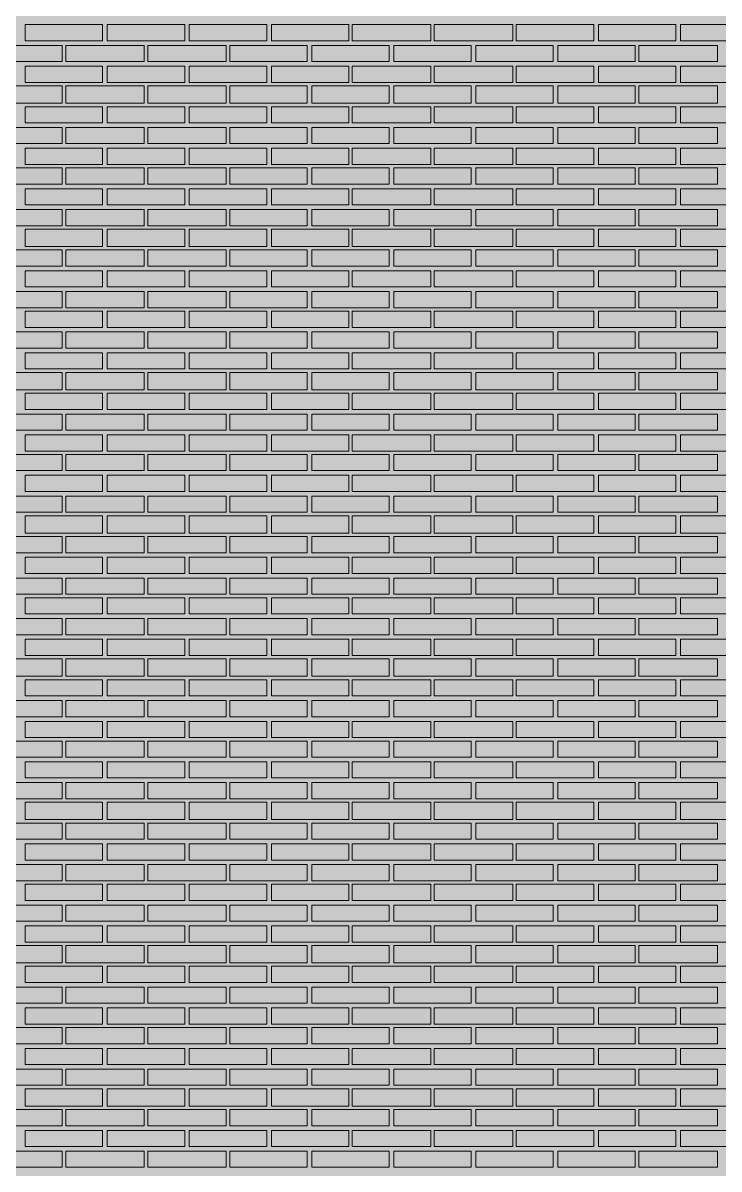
# Model space of a CAD drawing. Header units: millimetres. Extents: x -28928 to 100580, y -22867 to 36490.
# Drawn here: x 74548 to 77097, y 20792 to 24989 of the extents above; entities that cross this region are included whole.
import ezdxf

# ---------------------------------------------------------------- set-up
doc = ezdxf.new("R2010")
doc.units = ezdxf.units.MM
doc.layers.add('PDF _Геометрия', color=7, linetype='Continuous', true_color=0x8f8e8d)
doc.layers.add('PDF _Сплошная заливка', color=7, linetype='Continuous', true_color=0xffffff)

msp = doc.modelspace()

# ---------------------------------------------------------------- hatches: boundary and pattern name
at = {"layer": 'PDF _Сплошная заливка', "true_color": 0xdcd6cf, "transparency": 33554559}
msp.add_hatch(color=254, dxfattribs=at).paths.add_polyline_path([(64868.4, 16343.4), (64868.4, 19592.6), (66268.7, 19592.6), (66268.7, 16343.4), (82239.9, 16343.4), (82239.9, 30089.1), (52662.6, 30089.1), (52662.6, 16343.4), (62173.4, 16343.4), (62173.4, 19592.6), (64271.8, 19592.6), (64271.8, 16343.4)])

# ---------------------------------------------------------------- linework, layer by layer
at = {"layer": 'PDF _Геометрия', "lineweight": 9}
for points in [[(74840.3, 24982.6), (74840.3, 24923.4), (74556.8, 24923.4), (74556.8, 24982.6)], [(75140.7, 24982.6), (75140.7, 24923.4), (74857.2, 24923.4), (74857.2, 24982.6)], [(75441.1, 24982.6), (75441.1, 24923.4), (75157.6, 24923.4), (75157.6, 24982.6)], [(75741.4, 24982.6), (75741.4, 24923.4), (75458, 24923.4), (75458, 24982.6)], [(76041.8, 24982.6), (76041.8, 24923.4), (75754.1, 24923.4), (75754.1, 24982.6)], [(76342.2, 24982.6), (76342.2, 24923.4), (76054.5, 24923.4), (76054.5, 24982.6)], [(76638.4, 24982.6), (76638.4, 24923.4), (76354.9, 24923.4), (76354.9, 24982.6)], [(76938.7, 24982.6), (76938.7, 24923.4), (76655.3, 24923.4), (76655.3, 24982.6)], [(77239.1, 24982.6), (77239.1, 24923.4), (76955.7, 24923.4), (76955.7, 24982.6)], [(74692.2, 24847.2), (74548.4, 24847.2), (74408.7, 24847.2), (74408.7, 24906.4), (74548.4, 24906.4), (74692.2, 24906.4)], [(74992.6, 24847.2), (74848.7, 24847.2), (74704.9, 24847.2), (74704.9, 24906.4), (74848.7, 24906.4), (74992.6, 24906.4)], [(75293, 24847.2), (75149.1, 24847.2), (75005.3, 24847.2), (75005.3, 24906.4), (75149.1, 24906.4), (75293, 24906.4)], [(75589.1, 24847.2), (75449.5, 24847.2), (75305.7, 24847.2), (75305.7, 24906.4), (75449.5, 24906.4), (75589.1, 24906.4)], [(75889.5, 24847.2), (75749.9, 24847.2), (75606.1, 24847.2), (75606.1, 24906.4), (75749.9, 24906.4), (75889.5, 24906.4)], [(76189.9, 24847.2), (76046.1, 24847.2), (75906.4, 24847.2), (75906.4, 24906.4), (76046.1, 24906.4), (76189.9, 24906.4)], [(76490.3, 24847.2), (76346.4, 24847.2), (76206.8, 24847.2), (76206.8, 24906.4), (76346.4, 24906.4), (76490.3, 24906.4)], [(76790.7, 24847.2), (76646.8, 24847.2), (76507.2, 24847.2), (76507.2, 24906.4), (76646.8, 24906.4), (76790.7, 24906.4)], [(77091.1, 24847.2), (76947.2, 24847.2), (76803.4, 24847.2), (76803.4, 24906.4), (76947.2, 24906.4), (77091.1, 24906.4)], [(74840.3, 24830.3), (74840.3, 24771), (74556.8, 24771), (74556.8, 24830.3)], [(75140.7, 24830.3), (75140.7, 24771), (74857.2, 24771), (74857.2, 24830.3)], [(75441.1, 24830.3), (75441.1, 24771), (75157.6, 24771), (75157.6, 24830.3)], [(75741.4, 24830.3), (75741.4, 24771), (75458, 24771), (75458, 24830.3)], [(76041.8, 24830.3), (76041.8, 24771), (75754.1, 24771), (75754.1, 24830.3)], [(76342.2, 24830.3), (76342.2, 24771), (76054.5, 24771), (76054.5, 24830.3)], [(76638.4, 24830.3), (76638.4, 24771), (76354.9, 24771), (76354.9, 24830.3)], [(76938.7, 24830.3), (76938.7, 24771), (76655.3, 24771), (76655.3, 24830.3)], [(77239.1, 24830.3), (77239.1, 24771), (76955.7, 24771), (76955.7, 24830.3)], [(74692.2, 24694.9), (74548.4, 24694.9), (74408.7, 24694.9), (74408.7, 24758.4), (74548.4, 24758.4), (74692.2, 24758.4)], [(74992.6, 24694.9), (74848.7, 24694.9), (74704.9, 24694.9), (74704.9, 24758.4), (74848.7, 24758.4), (74992.6, 24758.4)], [(75293, 24694.9), (75149.1, 24694.9), (75005.3, 24694.9), (75005.3, 24758.4), (75149.1, 24758.4), (75293, 24758.4)], [(75589.1, 24694.9), (75449.5, 24694.9), (75305.7, 24694.9), (75305.7, 24758.4), (75449.5, 24758.4), (75589.1, 24758.4)], [(75889.5, 24694.9), (75749.9, 24694.9), (75606.1, 24694.9), (75606.1, 24758.4), (75749.9, 24758.4), (75889.5, 24758.4)], [(76189.9, 24694.9), (76046.1, 24694.9), (75906.4, 24694.9), (75906.4, 24758.4), (76046.1, 24758.4), (76189.9, 24758.4)], [(76490.3, 24694.9), (76346.4, 24694.9), (76206.8, 24694.9), (76206.8, 24758.4), (76346.4, 24758.4), (76490.3, 24758.4)], [(76790.7, 24694.9), (76646.8, 24694.9), (76507.2, 24694.9), (76507.2, 24758.4), (76646.8, 24758.4), (76790.7, 24758.4)], [(77091.1, 24694.9), (76947.2, 24694.9), (76803.4, 24694.9), (76803.4, 24758.4), (76947.2, 24758.4), (77091.1, 24758.4)], [(74840.3, 24682.2), (74840.3, 24623), (74556.8, 24623), (74556.8, 24682.2)], [(75140.7, 24682.2), (75140.7, 24623), (74857.2, 24623), (74857.2, 24682.2)], [(75441.1, 24682.2), (75441.1, 24623), (75157.6, 24623), (75157.6, 24682.2)], [(75741.4, 24682.2), (75741.4, 24623), (75458, 24623), (75458, 24682.2)], [(76041.8, 24682.2), (76041.8, 24623), (75754.1, 24623), (75754.1, 24682.2)], [(76342.2, 24682.2), (76342.2, 24623), (76054.5, 24623), (76054.5, 24682.2)], [(76638.4, 24682.2), (76638.4, 24623), (76354.9, 24623), (76354.9, 24682.2)], [(76938.7, 24682.2), (76938.7, 24623), (76655.3, 24623), (76655.3, 24682.2)], [(77239.1, 24682.2), (77239.1, 24623), (76955.7, 24623), (76955.7, 24682.2)], [(74692.2, 24546.8), (74548.4, 24546.8), (74408.7, 24546.8), (74408.7, 24606), (74548.4, 24606), (74692.2, 24606)], [(74992.6, 24546.8), (74848.7, 24546.8), (74704.9, 24546.8), (74704.9, 24606), (74848.7, 24606), (74992.6, 24606)], [(75293, 24546.8), (75149.1, 24546.8), (75005.3, 24546.8), (75005.3, 24606), (75149.1, 24606), (75293, 24606)], [(75589.1, 24546.8), (75449.5, 24546.8), (75305.7, 24546.8), (75305.7, 24606), (75449.5, 24606), (75589.1, 24606)], [(75889.5, 24546.8), (75749.9, 24546.8), (75606.1, 24546.8), (75606.1, 24606), (75749.9, 24606), (75889.5, 24606)], [(76189.9, 24546.8), (76046.1, 24546.8), (75906.4, 24546.8), (75906.4, 24606), (76046.1, 24606), (76189.9, 24606)], [(76490.3, 24546.8), (76346.4, 24546.8), (76206.8, 24546.8), (76206.8, 24606), (76346.4, 24606), (76490.3, 24606)], [(76790.7, 24546.8), (76646.8, 24546.8), (76507.2, 24546.8), (76507.2, 24606), (76646.8, 24606), (76790.7, 24606)], [(77091.1, 24546.8), (76947.2, 24546.8), (76803.4, 24546.8), (76803.4, 24606), (76947.2, 24606), (77091.1, 24606)], [(74840.3, 24529.9), (74840.3, 24470.7), (74556.8, 24470.7), (74556.8, 24529.9)], [(75140.7, 24529.9), (75140.7, 24470.7), (74857.2, 24470.7), (74857.2, 24529.9)], [(75441.1, 24529.9), (75441.1, 24470.7), (75157.6, 24470.7), (75157.6, 24529.9)], [(75741.4, 24529.9), (75741.4, 24470.7), (75458, 24470.7), (75458, 24529.9)], [(76041.8, 24529.9), (76041.8, 24470.7), (75754.1, 24470.7), (75754.1, 24529.9)], [(76342.2, 24529.9), (76342.2, 24470.7), (76054.5, 24470.7), (76054.5, 24529.9)], [(76638.4, 24529.9), (76638.4, 24470.7), (76354.9, 24470.7), (76354.9, 24529.9)], [(76938.7, 24529.9), (76938.7, 24470.7), (76655.3, 24470.7), (76655.3, 24529.9)], [(77239.1, 24529.9), (77239.1, 24470.7), (76955.7, 24470.7), (76955.7, 24529.9)], [(74692.2, 24398.7), (74548.4, 24398.7), (74408.7, 24398.7), (74408.7, 24458), (74548.4, 24458), (74692.2, 24458)], [(74992.6, 24398.7), (74848.7, 24398.7), (74704.9, 24398.7), (74704.9, 24458), (74848.7, 24458), (74992.6, 24458)], [(75293, 24398.7), (75149.1, 24398.7), (75005.3, 24398.7), (75005.3, 24458), (75149.1, 24458), (75293, 24458)], [(75589.1, 24398.7), (75449.5, 24398.7), (75305.7, 24398.7), (75305.7, 24458), (75449.5, 24458), (75589.1, 24458)], [(75889.5, 24398.7), (75749.9, 24398.7), (75606.1, 24398.7), (75606.1, 24458), (75749.9, 24458), (75889.5, 24458)], [(76189.9, 24398.7), (76046.1, 24398.7), (75906.4, 24398.7), (75906.4, 24458), (76046.1, 24458), (76189.9, 24458)], [(76490.3, 24398.7), (76346.4, 24398.7), (76206.8, 24398.7), (76206.8, 24458), (76346.4, 24458), (76490.3, 24458)], [(76790.7, 24398.7), (76646.8, 24398.7), (76507.2, 24398.7), (76507.2, 24458), (76646.8, 24458), (76790.7, 24458)], [(77091.1, 24398.7), (76947.2, 24398.7), (76803.4, 24398.7), (76803.4, 24458), (76947.2, 24458), (77091.1, 24458)], [(74840.3, 24381.8), (74840.3, 24322.6), (74556.8, 24322.6), (74556.8, 24381.8)], [(75140.7, 24381.8), (75140.7, 24322.6), (74857.2, 24322.6), (74857.2, 24381.8)], [(75441.1, 24381.8), (75441.1, 24322.6), (75157.6, 24322.6), (75157.6, 24381.8)], [(75741.4, 24381.8), (75741.4, 24322.6), (75458, 24322.6), (75458, 24381.8)], [(76041.8, 24381.8), (76041.8, 24322.6), (75754.1, 24322.6), (75754.1, 24381.8)], [(76342.2, 24381.8), (76342.2, 24322.6), (76054.5, 24322.6), (76054.5, 24381.8)], [(76638.4, 24381.8), (76638.4, 24322.6), (76354.9, 24322.6), (76354.9, 24381.8)], [(76938.7, 24381.8), (76938.7, 24322.6), (76655.3, 24322.6), (76655.3, 24381.8)], [(77239.1, 24381.8), (77239.1, 24322.6), (76955.7, 24322.6), (76955.7, 24381.8)], [(74692.2, 24246.4), (74548.4, 24246.4), (74408.7, 24246.4), (74408.7, 24305.7), (74548.4, 24305.7), (74692.2, 24305.7)], [(74992.6, 24246.4), (74848.7, 24246.4), (74704.9, 24246.4), (74704.9, 24305.7), (74848.7, 24305.7), (74992.6, 24305.7)], [(75293, 24246.4), (75149.1, 24246.4), (75005.3, 24246.4), (75005.3, 24305.7), (75149.1, 24305.7), (75293, 24305.7)], [(75589.1, 24246.4), (75449.5, 24246.4), (75305.7, 24246.4), (75305.7, 24305.7), (75449.5, 24305.7), (75589.1, 24305.7)], [(75889.5, 24246.4), (75749.9, 24246.4), (75606.1, 24246.4), (75606.1, 24305.7), (75749.9, 24305.7), (75889.5, 24305.7)], [(76189.9, 24246.4), (76046.1, 24246.4), (75906.4, 24246.4), (75906.4, 24305.7), (76046.1, 24305.7), (76189.9, 24305.7)], [(76490.3, 24246.4), (76346.4, 24246.4), (76206.8, 24246.4), (76206.8, 24305.7), (76346.4, 24305.7), (76490.3, 24305.7)], [(76790.7, 24246.4), (76646.8, 24246.4), (76507.2, 24246.4), (76507.2, 24305.7), (76646.8, 24305.7), (76790.7, 24305.7)], [(77091.1, 24246.4), (76947.2, 24246.4), (76803.4, 24246.4), (76803.4, 24305.7), (76947.2, 24305.7), (77091.1, 24305.7)], [(74840.3, 24233.7), (74840.3, 24170.3), (74556.8, 24170.3), (74556.8, 24233.7)], [(75140.7, 24233.7), (75140.7, 24170.3), (74857.2, 24170.3), (74857.2, 24233.7)], [(75441.1, 24233.7), (75441.1, 24170.3), (75157.6, 24170.3), (75157.6, 24233.7)], [(75741.4, 24233.7), (75741.4, 24170.3), (75458, 24170.3), (75458, 24233.7)], [(76041.8, 24233.7), (76041.8, 24170.3), (75754.1, 24170.3), (75754.1, 24233.7)], [(76342.2, 24233.7), (76342.2, 24170.3), (76054.5, 24170.3), (76054.5, 24233.7)], [(76638.4, 24233.7), (76638.4, 24170.3), (76354.9, 24170.3), (76354.9, 24233.7)], [(76938.7, 24233.7), (76938.7, 24170.3), (76655.3, 24170.3), (76655.3, 24233.7)], [(77239.1, 24233.7), (77239.1, 24170.3), (76955.7, 24170.3), (76955.7, 24233.7)], [(74692.2, 24098.4), (74548.4, 24098.4), (74408.7, 24098.4), (74408.7, 24157.6), (74548.4, 24157.6), (74692.2, 24157.6)], [(74992.6, 24098.4), (74848.7, 24098.4), (74704.9, 24098.4), (74704.9, 24157.6), (74848.7, 24157.6), (74992.6, 24157.6)], [(75293, 24098.4), (75149.1, 24098.4), (75005.3, 24098.4), (75005.3, 24157.6), (75149.1, 24157.6), (75293, 24157.6)], [(75589.1, 24098.4), (75449.5, 24098.4), (75305.7, 24098.4), (75305.7, 24157.6), (75449.5, 24157.6), (75589.1, 24157.6)], [(75889.5, 24098.4), (75749.9, 24098.4), (75606.1, 24098.4), (75606.1, 24157.6), (75749.9, 24157.6), (75889.5, 24157.6)], [(76189.9, 24098.4), (76046.1, 24098.4), (75906.4, 24098.4), (75906.4, 24157.6), (76046.1, 24157.6), (76189.9, 24157.6)], [(76490.3, 24098.4), (76346.4, 24098.4), (76206.8, 24098.4), (76206.8, 24157.6), (76346.4, 24157.6), (76490.3, 24157.6)], [(76790.7, 24098.4), (76646.8, 24098.4), (76507.2, 24098.4), (76507.2, 24157.6), (76646.8, 24157.6), (76790.7, 24157.6)], [(77091.1, 24098.4), (76947.2, 24098.4), (76803.4, 24098.4), (76803.4, 24157.6), (76947.2, 24157.6), (77091.1, 24157.6)], [(74840.3, 24081.4), (74840.3, 24022.2), (74556.8, 24022.2), (74556.8, 24081.4)], [(75140.7, 24081.4), (75140.7, 24022.2), (74857.2, 24022.2), (74857.2, 24081.4)], [(75441.1, 24081.4), (75441.1, 24022.2), (75157.6, 24022.2), (75157.6, 24081.4)], [(75741.4, 24081.4), (75741.4, 24022.2), (75458, 24022.2), (75458, 24081.4)], [(76041.8, 24081.4), (76041.8, 24022.2), (75754.1, 24022.2), (75754.1, 24081.4)], [(76342.2, 24081.4), (76342.2, 24022.2), (76054.5, 24022.2), (76054.5, 24081.4)], [(76638.4, 24081.4), (76638.4, 24022.2), (76354.9, 24022.2), (76354.9, 24081.4)], [(76938.7, 24081.4), (76938.7, 24022.2), (76655.3, 24022.2), (76655.3, 24081.4)], [(77239.1, 24081.4), (77239.1, 24022.2), (76955.7, 24022.2), (76955.7, 24081.4)], [(74692.2, 23946), (74548.4, 23946), (74408.7, 23946), (74408.7, 24005.3), (74548.4, 24005.3), (74692.2, 24005.3)], [(74992.6, 23946), (74848.7, 23946), (74704.9, 23946), (74704.9, 24005.3), (74848.7, 24005.3), (74992.6, 24005.3)], [(75293, 23946), (75149.1, 23946), (75005.3, 23946), (75005.3, 24005.3), (75149.1, 24005.3), (75293, 24005.3)], [(75589.1, 23946), (75449.5, 23946), (75305.7, 23946), (75305.7, 24005.3), (75449.5, 24005.3), (75589.1, 24005.3)], [(75889.5, 23946), (75749.9, 23946), (75606.1, 23946), (75606.1, 24005.3), (75749.9, 24005.3), (75889.5, 24005.3)], [(76189.9, 23946), (76046.1, 23946), (75906.4, 23946), (75906.4, 24005.3), (76046.1, 24005.3), (76189.9, 24005.3)], [(76490.3, 23946), (76346.4, 23946), (76206.8, 23946), (76206.8, 24005.3), (76346.4, 24005.3), (76490.3, 24005.3)], [(76790.7, 23946), (76646.8, 23946), (76507.2, 23946), (76507.2, 24005.3), (76646.8, 24005.3), (76790.7, 24005.3)], [(77091.1, 23946), (76947.2, 23946), (76803.4, 23946), (76803.4, 24005.3), (76947.2, 24005.3), (77091.1, 24005.3)], [(74840.3, 23933.4), (74840.3, 23874.1), (74556.8, 23874.1), (74556.8, 23933.4)], [(75140.7, 23933.4), (75140.7, 23874.1), (74857.2, 23874.1), (74857.2, 23933.4)], [(75441.1, 23933.4), (75441.1, 23874.1), (75157.6, 23874.1), (75157.6, 23933.4)], [(75741.4, 23933.4), (75741.4, 23874.1), (75458, 23874.1), (75458, 23933.4)], [(76041.8, 23933.4), (76041.8, 23874.1), (75754.1, 23874.1), (75754.1, 23933.4)], [(76342.2, 23933.4), (76342.2, 23874.1), (76054.5, 23874.1), (76054.5, 23933.4)], [(76638.4, 23933.4), (76638.4, 23874.1), (76354.9, 23874.1), (76354.9, 23933.4)], [(76938.7, 23933.4), (76938.7, 23874.1), (76655.3, 23874.1), (76655.3, 23933.4)], [(77239.1, 23933.4), (77239.1, 23874.1), (76955.7, 23874.1), (76955.7, 23933.4)], [(74692.2, 23798), (74548.4, 23798), (74408.7, 23798), (74408.7, 23857.2), (74548.4, 23857.2), (74692.2, 23857.2)], [(74992.6, 23798), (74848.7, 23798), (74704.9, 23798), (74704.9, 23857.2), (74848.7, 23857.2), (74992.6, 23857.2)], [(75293, 23798), (75149.1, 23798), (75005.3, 23798), (75005.3, 23857.2), (75149.1, 23857.2), (75293, 23857.2)], [(75589.1, 23798), (75449.5, 23798), (75305.7, 23798), (75305.7, 23857.2), (75449.5, 23857.2), (75589.1, 23857.2)], [(75889.5, 23798), (75749.9, 23798), (75606.1, 23798), (75606.1, 23857.2), (75749.9, 23857.2), (75889.5, 23857.2)], [(76189.9, 23798), (76046.1, 23798), (75906.4, 23798), (75906.4, 23857.2), (76046.1, 23857.2), (76189.9, 23857.2)], [(76490.3, 23798), (76346.4, 23798), (76206.8, 23798), (76206.8, 23857.2), (76346.4, 23857.2), (76490.3, 23857.2)], [(76790.7, 23798), (76646.8, 23798), (76507.2, 23798), (76507.2, 23857.2), (76646.8, 23857.2), (76790.7, 23857.2)], [(77091.1, 23798), (76947.2, 23798), (76803.4, 23798), (76803.4, 23857.2), (76947.2, 23857.2), (77091.1, 23857.2)], [(74840.3, 23781), (74840.3, 23721.8), (74556.8, 23721.8), (74556.8, 23781)], [(75140.7, 23781), (75140.7, 23721.8), (74857.2, 23721.8), (74857.2, 23781)], [(75441.1, 23781), (75441.1, 23721.8), (75157.6, 23721.8), (75157.6, 23781)], [(75741.4, 23781), (75741.4, 23721.8), (75458, 23721.8), (75458, 23781)], [(76041.8, 23781), (76041.8, 23721.8), (75754.1, 23721.8), (75754.1, 23781)], [(76342.2, 23781), (76342.2, 23721.8), (76054.5, 23721.8), (76054.5, 23781)], [(76638.4, 23781), (76638.4, 23721.8), (76354.9, 23721.8), (76354.9, 23781)], [(76938.7, 23781), (76938.7, 23721.8), (76655.3, 23721.8), (76655.3, 23781)], [(77239.1, 23781), (77239.1, 23721.8), (76955.7, 23721.8), (76955.7, 23781)], [(74692.2, 23645.7), (74548.4, 23645.7), (74408.7, 23645.7), (74408.7, 23709.1), (74548.4, 23709.1), (74692.2, 23709.1)], [(74992.6, 23645.7), (74848.7, 23645.7), (74704.9, 23645.7), (74704.9, 23709.1), (74848.7, 23709.1), (74992.6, 23709.1)], [(75293, 23645.7), (75149.1, 23645.7), (75005.3, 23645.7), (75005.3, 23709.1), (75149.1, 23709.1), (75293, 23709.1)], [(75589.1, 23645.7), (75449.5, 23645.7), (75305.7, 23645.7), (75305.7, 23709.1), (75449.5, 23709.1), (75589.1, 23709.1)], [(75889.5, 23645.7), (75749.9, 23645.7), (75606.1, 23645.7), (75606.1, 23709.1), (75749.9, 23709.1), (75889.5, 23709.1)], [(76189.9, 23645.7), (76046.1, 23645.7), (75906.4, 23645.7), (75906.4, 23709.1), (76046.1, 23709.1), (76189.9, 23709.1)], [(76490.3, 23645.7), (76346.4, 23645.7), (76206.8, 23645.7), (76206.8, 23709.1), (76346.4, 23709.1), (76490.3, 23709.1)], [(76790.7, 23645.7), (76646.8, 23645.7), (76507.2, 23645.7), (76507.2, 23709.1), (76646.8, 23709.1), (76790.7, 23709.1)], [(77091.1, 23645.7), (76947.2, 23645.7), (76803.4, 23645.7), (76803.4, 23709.1), (76947.2, 23709.1), (77091.1, 23709.1)], [(74840.3, 23633), (74840.3, 23573.7), (74556.8, 23573.7), (74556.8, 23633)], [(75140.7, 23633), (75140.7, 23573.7), (74857.2, 23573.7), (74857.2, 23633)], [(75441.1, 23633), (75441.1, 23573.7), (75157.6, 23573.7), (75157.6, 23633)], [(75741.4, 23633), (75741.4, 23573.7), (75458, 23573.7), (75458, 23633)], [(76041.8, 23633), (76041.8, 23573.7), (75754.1, 23573.7), (75754.1, 23633)], [(76342.2, 23633), (76342.2, 23573.7), (76054.5, 23573.7), (76054.5, 23633)], [(76638.4, 23633), (76638.4, 23573.7), (76354.9, 23573.7), (76354.9, 23633)], [(76938.7, 23633), (76938.7, 23573.7), (76655.3, 23573.7), (76655.3, 23633)], [(77239.1, 23633), (77239.1, 23573.7), (76955.7, 23573.7), (76955.7, 23633)], [(74692.2, 23497.6), (74548.4, 23497.6), (74408.7, 23497.6), (74408.7, 23556.8), (74548.4, 23556.8), (74692.2, 23556.8)], [(74992.6, 23497.6), (74848.7, 23497.6), (74704.9, 23497.6), (74704.9, 23556.8), (74848.7, 23556.8), (74992.6, 23556.8)], [(75293, 23497.6), (75149.1, 23497.6), (75005.3, 23497.6), (75005.3, 23556.8), (75149.1, 23556.8), (75293, 23556.8)], [(75589.1, 23497.6), (75449.5, 23497.6), (75305.7, 23497.6), (75305.7, 23556.8), (75449.5, 23556.8), (75589.1, 23556.8)], [(75889.5, 23497.6), (75749.9, 23497.6), (75606.1, 23497.6), (75606.1, 23556.8), (75749.9, 23556.8), (75889.5, 23556.8)], [(76189.9, 23497.6), (76046.1, 23497.6), (75906.4, 23497.6), (75906.4, 23556.8), (76046.1, 23556.8), (76189.9, 23556.8)], [(76490.3, 23497.6), (76346.4, 23497.6), (76206.8, 23497.6), (76206.8, 23556.8), (76346.4, 23556.8), (76490.3, 23556.8)], [(76790.7, 23497.6), (76646.8, 23497.6), (76507.2, 23497.6), (76507.2, 23556.8), (76646.8, 23556.8), (76790.7, 23556.8)], [(77091.1, 23497.6), (76947.2, 23497.6), (76803.4, 23497.6), (76803.4, 23556.8), (76947.2, 23556.8), (77091.1, 23556.8)], [(74840.3, 23480.7), (74840.3, 23421.4), (74556.8, 23421.4), (74556.8, 23480.7)], [(75140.7, 23480.7), (75140.7, 23421.4), (74857.2, 23421.4), (74857.2, 23480.7)], [(75441.1, 23480.7), (75441.1, 23421.4), (75157.6, 23421.4), (75157.6, 23480.7)], [(75741.4, 23480.7), (75741.4, 23421.4), (75458, 23421.4), (75458, 23480.7)], [(76041.8, 23480.7), (76041.8, 23421.4), (75754.1, 23421.4), (75754.1, 23480.7)], [(76342.2, 23480.7), (76342.2, 23421.4), (76054.5, 23421.4), (76054.5, 23480.7)], [(76638.4, 23480.7), (76638.4, 23421.4), (76354.9, 23421.4), (76354.9, 23480.7)], [(76938.7, 23480.7), (76938.7, 23421.4), (76655.3, 23421.4), (76655.3, 23480.7)], [(77239.1, 23480.7), (77239.1, 23421.4), (76955.7, 23421.4), (76955.7, 23480.7)], [(74692.2, 23349.5), (74548.4, 23349.5), (74408.7, 23349.5), (74408.7, 23408.7), (74548.4, 23408.7), (74692.2, 23408.7)], [(74992.6, 23349.5), (74848.7, 23349.5), (74704.9, 23349.5), (74704.9, 23408.7), (74848.7, 23408.7), (74992.6, 23408.7)], [(75293, 23349.5), (75149.1, 23349.5), (75005.3, 23349.5), (75005.3, 23408.7), (75149.1, 23408.7), (75293, 23408.7)], [(75589.1, 23349.5), (75449.5, 23349.5), (75305.7, 23349.5), (75305.7, 23408.7), (75449.5, 23408.7), (75589.1, 23408.7)], [(75889.5, 23349.5), (75749.9, 23349.5), (75606.1, 23349.5), (75606.1, 23408.7), (75749.9, 23408.7), (75889.5, 23408.7)], [(76189.9, 23349.5), (76046.1, 23349.5), (75906.4, 23349.5), (75906.4, 23408.7), (76046.1, 23408.7), (76189.9, 23408.7)], [(76490.3, 23349.5), (76346.4, 23349.5), (76206.8, 23349.5), (76206.8, 23408.7), (76346.4, 23408.7), (76490.3, 23408.7)], [(76790.7, 23349.5), (76646.8, 23349.5), (76507.2, 23349.5), (76507.2, 23408.7), (76646.8, 23408.7), (76790.7, 23408.7)], [(77091.1, 23349.5), (76947.2, 23349.5), (76803.4, 23349.5), (76803.4, 23408.7), (76947.2, 23408.7), (77091.1, 23408.7)], [(74840.3, 23332.6), (74840.3, 23273.4), (74556.8, 23273.4), (74556.8, 23332.6)], [(75140.7, 23332.6), (75140.7, 23273.4), (74857.2, 23273.4), (74857.2, 23332.6)], [(75441.1, 23332.6), (75441.1, 23273.4), (75157.6, 23273.4), (75157.6, 23332.6)], [(75741.4, 23332.6), (75741.4, 23273.4), (75458, 23273.4), (75458, 23332.6)], [(76041.8, 23332.6), (76041.8, 23273.4), (75754.1, 23273.4), (75754.1, 23332.6)], [(76342.2, 23332.6), (76342.2, 23273.4), (76054.5, 23273.4), (76054.5, 23332.6)], [(76638.4, 23332.6), (76638.4, 23273.4), (76354.9, 23273.4), (76354.9, 23332.6)], [(76938.7, 23332.6), (76938.7, 23273.4), (76655.3, 23273.4), (76655.3, 23332.6)], [(77239.1, 23332.6), (77239.1, 23273.4), (76955.7, 23273.4), (76955.7, 23332.6)], [(74692.2, 23197.2), (74548.4, 23197.2), (74408.7, 23197.2), (74408.7, 23256.4), (74548.4, 23256.4), (74692.2, 23256.4)], [(74992.6, 23197.2), (74848.7, 23197.2), (74704.9, 23197.2), (74704.9, 23256.4), (74848.7, 23256.4), (74992.6, 23256.4)], [(75293, 23197.2), (75149.1, 23197.2), (75005.3, 23197.2), (75005.3, 23256.4), (75149.1, 23256.4), (75293, 23256.4)], [(75589.1, 23197.2), (75449.5, 23197.2), (75305.7, 23197.2), (75305.7, 23256.4), (75449.5, 23256.4), (75589.1, 23256.4)], [(75889.5, 23197.2), (75749.9, 23197.2), (75606.1, 23197.2), (75606.1, 23256.4), (75749.9, 23256.4), (75889.5, 23256.4)], [(76189.9, 23197.2), (76046.1, 23197.2), (75906.4, 23197.2), (75906.4, 23256.4), (76046.1, 23256.4), (76189.9, 23256.4)], [(76490.3, 23197.2), (76346.4, 23197.2), (76206.8, 23197.2), (76206.8, 23256.4), (76346.4, 23256.4), (76490.3, 23256.4)], [(76790.7, 23197.2), (76646.8, 23197.2), (76507.2, 23197.2), (76507.2, 23256.4), (76646.8, 23256.4), (76790.7, 23256.4)], [(77091.1, 23197.2), (76947.2, 23197.2), (76803.4, 23197.2), (76803.4, 23256.4), (76947.2, 23256.4), (77091.1, 23256.4)], [(74840.3, 23184.5), (74840.3, 23121), (74556.8, 23121), (74556.8, 23184.5)], [(75140.7, 23184.5), (75140.7, 23121), (74857.2, 23121), (74857.2, 23184.5)], [(75441.1, 23184.5), (75441.1, 23121), (75157.6, 23121), (75157.6, 23184.5)], [(75741.4, 23184.5), (75741.4, 23121), (75458, 23121), (75458, 23184.5)], [(76041.8, 23184.5), (76041.8, 23121), (75754.1, 23121), (75754.1, 23184.5)], [(76342.2, 23184.5), (76342.2, 23121), (76054.5, 23121), (76054.5, 23184.5)], [(76638.4, 23184.5), (76638.4, 23121), (76354.9, 23121), (76354.9, 23184.5)], [(76938.7, 23184.5), (76938.7, 23121), (76655.3, 23121), (76655.3, 23184.5)], [(77239.1, 23184.5), (77239.1, 23121), (76955.7, 23121), (76955.7, 23184.5)], [(74692.2, 23049.1), (74548.4, 23049.1), (74408.7, 23049.1), (74408.7, 23108.4), (74548.4, 23108.4), (74692.2, 23108.4)], [(74992.6, 23049.1), (74848.7, 23049.1), (74704.9, 23049.1), (74704.9, 23108.4), (74848.7, 23108.4), (74992.6, 23108.4)], [(75293, 23049.1), (75149.1, 23049.1), (75005.3, 23049.1), (75005.3, 23108.4), (75149.1, 23108.4), (75293, 23108.4)], [(75589.1, 23049.1), (75449.5, 23049.1), (75305.7, 23049.1), (75305.7, 23108.4), (75449.5, 23108.4), (75589.1, 23108.4)], [(75889.5, 23049.1), (75749.9, 23049.1), (75606.1, 23049.1), (75606.1, 23108.4), (75749.9, 23108.4), (75889.5, 23108.4)], [(76189.9, 23049.1), (76046.1, 23049.1), (75906.4, 23049.1), (75906.4, 23108.4), (76046.1, 23108.4), (76189.9, 23108.4)], [(76490.3, 23049.1), (76346.4, 23049.1), (76206.8, 23049.1), (76206.8, 23108.4), (76346.4, 23108.4), (76490.3, 23108.4)], [(76790.7, 23049.1), (76646.8, 23049.1), (76507.2, 23049.1), (76507.2, 23108.4), (76646.8, 23108.4), (76790.7, 23108.4)], [(77091.1, 23049.1), (76947.2, 23049.1), (76803.4, 23049.1), (76803.4, 23108.4), (76947.2, 23108.4), (77091.1, 23108.4)], [(74840.3, 23032.2), (74840.3, 22973), (74556.8, 22973), (74556.8, 23032.2)], [(75140.7, 23032.2), (75140.7, 22973), (74857.2, 22973), (74857.2, 23032.2)], [(75441.1, 23032.2), (75441.1, 22973), (75157.6, 22973), (75157.6, 23032.2)], [(75741.4, 23032.2), (75741.4, 22973), (75458, 22973), (75458, 23032.2)], [(76041.8, 23032.2), (76041.8, 22973), (75754.1, 22973), (75754.1, 23032.2)], [(76342.2, 23032.2), (76342.2, 22973), (76054.5, 22973), (76054.5, 23032.2)], [(76638.4, 23032.2), (76638.4, 22973), (76354.9, 22973), (76354.9, 23032.2)], [(76938.7, 23032.2), (76938.7, 22973), (76655.3, 22973), (76655.3, 23032.2)], [(77239.1, 23032.2), (77239.1, 22973), (76955.7, 22973), (76955.7, 23032.2)], [(74692.2, 22896.8), (74548.4, 22896.8), (74408.7, 22896.8), (74408.7, 22956), (74548.4, 22956), (74692.2, 22956)], [(74992.6, 22896.8), (74848.7, 22896.8), (74704.9, 22896.8), (74704.9, 22956), (74848.7, 22956), (74992.6, 22956)], [(75293, 22896.8), (75149.1, 22896.8), (75005.3, 22896.8), (75005.3, 22956), (75149.1, 22956), (75293, 22956)], [(75589.1, 22896.8), (75449.5, 22896.8), (75305.7, 22896.8), (75305.7, 22956), (75449.5, 22956), (75589.1, 22956)], [(75889.5, 22896.8), (75749.9, 22896.8), (75606.1, 22896.8), (75606.1, 22956), (75749.9, 22956), (75889.5, 22956)], [(76189.9, 22896.8), (76046.1, 22896.8), (75906.4, 22896.8), (75906.4, 22956), (76046.1, 22956), (76189.9, 22956)], [(76490.3, 22896.8), (76346.4, 22896.8), (76206.8, 22896.8), (76206.8, 22956), (76346.4, 22956), (76490.3, 22956)], [(76790.7, 22896.8), (76646.8, 22896.8), (76507.2, 22896.8), (76507.2, 22956), (76646.8, 22956), (76790.7, 22956)], [(77091.1, 22896.8), (76947.2, 22896.8), (76803.4, 22896.8), (76803.4, 22956), (76947.2, 22956), (77091.1, 22956)], [(74840.3, 22884.1), (74840.3, 22824.9), (74556.8, 22824.9), (74556.8, 22884.1)], [(75140.7, 22884.1), (75140.7, 22824.9), (74857.2, 22824.9), (74857.2, 22884.1)], [(75441.1, 22884.1), (75441.1, 22824.9), (75157.6, 22824.9), (75157.6, 22884.1)], [(75741.4, 22884.1), (75741.4, 22824.9), (75458, 22824.9), (75458, 22884.1)], [(76041.8, 22884.1), (76041.8, 22824.9), (75754.1, 22824.9), (75754.1, 22884.1)], [(76342.2, 22884.1), (76342.2, 22824.9), (76054.5, 22824.9), (76054.5, 22884.1)], [(76638.4, 22884.1), (76638.4, 22824.9), (76354.9, 22824.9), (76354.9, 22884.1)], [(76938.7, 22884.1), (76938.7, 22824.9), (76655.3, 22824.9), (76655.3, 22884.1)], [(77239.1, 22884.1), (77239.1, 22824.9), (76955.7, 22824.9), (76955.7, 22884.1)], [(74692.2, 22748.7), (74548.4, 22748.7), (74408.7, 22748.7), (74408.7, 22808), (74548.4, 22808), (74692.2, 22808)], [(74992.6, 22748.7), (74848.7, 22748.7), (74704.9, 22748.7), (74704.9, 22808), (74848.7, 22808), (74992.6, 22808)], [(75293, 22748.7), (75149.1, 22748.7), (75005.3, 22748.7), (75005.3, 22808), (75149.1, 22808), (75293, 22808)], [(75589.1, 22748.7), (75449.5, 22748.7), (75305.7, 22748.7), (75305.7, 22808), (75449.5, 22808), (75589.1, 22808)], [(75889.5, 22748.7), (75749.9, 22748.7), (75606.1, 22748.7), (75606.1, 22808), (75749.9, 22808), (75889.5, 22808)], [(76189.9, 22748.7), (76046.1, 22748.7), (75906.4, 22748.7), (75906.4, 22808), (76046.1, 22808), (76189.9, 22808)], [(76490.3, 22748.7), (76346.4, 22748.7), (76206.8, 22748.7), (76206.8, 22808), (76346.4, 22808), (76490.3, 22808)], [(76790.7, 22748.7), (76646.8, 22748.7), (76507.2, 22748.7), (76507.2, 22808), (76646.8, 22808), (76790.7, 22808)], [(77091.1, 22748.7), (76947.2, 22748.7), (76803.4, 22748.7), (76803.4, 22808), (76947.2, 22808), (77091.1, 22808)], [(74840.3, 22731.8), (74840.3, 22672.6), (74556.8, 22672.6), (74556.8, 22731.8)], [(75140.7, 22731.8), (75140.7, 22672.6), (74857.2, 22672.6), (74857.2, 22731.8)], [(75441.1, 22731.8), (75441.1, 22672.6), (75157.6, 22672.6), (75157.6, 22731.8)], [(75741.4, 22731.8), (75741.4, 22672.6), (75458, 22672.6), (75458, 22731.8)], [(76041.8, 22731.8), (76041.8, 22672.6), (75754.1, 22672.6), (75754.1, 22731.8)], [(76342.2, 22731.8), (76342.2, 22672.6), (76054.5, 22672.6), (76054.5, 22731.8)], [(76638.4, 22731.8), (76638.4, 22672.6), (76354.9, 22672.6), (76354.9, 22731.8)], [(76938.7, 22731.8), (76938.7, 22672.6), (76655.3, 22672.6), (76655.3, 22731.8)], [(77239.1, 22731.8), (77239.1, 22672.6), (76955.7, 22672.6), (76955.7, 22731.8)], [(74692.2, 22596.4), (74548.4, 22596.4), (74408.7, 22596.4), (74408.7, 22659.9), (74548.4, 22659.9), (74692.2, 22659.9)], [(74992.6, 22596.4), (74848.7, 22596.4), (74704.9, 22596.4), (74704.9, 22659.9), (74848.7, 22659.9), (74992.6, 22659.9)], [(75293, 22596.4), (75149.1, 22596.4), (75005.3, 22596.4), (75005.3, 22659.9), (75149.1, 22659.9), (75293, 22659.9)], [(75589.1, 22596.4), (75449.5, 22596.4), (75305.7, 22596.4), (75305.7, 22659.9), (75449.5, 22659.9), (75589.1, 22659.9)], [(75889.5, 22596.4), (75749.9, 22596.4), (75606.1, 22596.4), (75606.1, 22659.9), (75749.9, 22659.9), (75889.5, 22659.9)], [(76189.9, 22596.4), (76046.1, 22596.4), (75906.4, 22596.4), (75906.4, 22659.9), (76046.1, 22659.9), (76189.9, 22659.9)], [(76490.3, 22596.4), (76346.4, 22596.4), (76206.8, 22596.4), (76206.8, 22659.9), (76346.4, 22659.9), (76490.3, 22659.9)], [(76790.7, 22596.4), (76646.8, 22596.4), (76507.2, 22596.4), (76507.2, 22659.9), (76646.8, 22659.9), (76790.7, 22659.9)], [(77091.1, 22596.4), (76947.2, 22596.4), (76803.4, 22596.4), (76803.4, 22659.9), (76947.2, 22659.9), (77091.1, 22659.9)], [(74840.3, 22583.7), (74840.3, 22524.5), (74556.8, 22524.5), (74556.8, 22583.7)], [(75140.7, 22583.7), (75140.7, 22524.5), (74857.2, 22524.5), (74857.2, 22583.7)], [(75441.1, 22583.7), (75441.1, 22524.5), (75157.6, 22524.5), (75157.6, 22583.7)], [(75741.4, 22583.7), (75741.4, 22524.5), (75458, 22524.5), (75458, 22583.7)], [(76041.8, 22583.7), (76041.8, 22524.5), (75754.1, 22524.5), (75754.1, 22583.7)], [(76342.2, 22583.7), (76342.2, 22524.5), (76054.5, 22524.5), (76054.5, 22583.7)], [(76638.4, 22583.7), (76638.4, 22524.5), (76354.9, 22524.5), (76354.9, 22583.7)], [(76938.7, 22583.7), (76938.7, 22524.5), (76655.3, 22524.5), (76655.3, 22583.7)], [(77239.1, 22583.7), (77239.1, 22524.5), (76955.7, 22524.5), (76955.7, 22583.7)], [(74692.2, 22448.4), (74548.4, 22448.4), (74408.7, 22448.4), (74408.7, 22507.6), (74548.4, 22507.6), (74692.2, 22507.6)], [(74992.6, 22448.4), (74848.7, 22448.4), (74704.9, 22448.4), (74704.9, 22507.6), (74848.7, 22507.6), (74992.6, 22507.6)], [(75293, 22448.4), (75149.1, 22448.4), (75005.3, 22448.4), (75005.3, 22507.6), (75149.1, 22507.6), (75293, 22507.6)], [(75589.1, 22448.4), (75449.5, 22448.4), (75305.7, 22448.4), (75305.7, 22507.6), (75449.5, 22507.6), (75589.1, 22507.6)], [(75889.5, 22448.4), (75749.9, 22448.4), (75606.1, 22448.4), (75606.1, 22507.6), (75749.9, 22507.6), (75889.5, 22507.6)], [(76189.9, 22448.4), (76046.1, 22448.4), (75906.4, 22448.4), (75906.4, 22507.6), (76046.1, 22507.6), (76189.9, 22507.6)], [(76490.3, 22448.4), (76346.4, 22448.4), (76206.8, 22448.4), (76206.8, 22507.6), (76346.4, 22507.6), (76490.3, 22507.6)], [(76790.7, 22448.4), (76646.8, 22448.4), (76507.2, 22448.4), (76507.2, 22507.6), (76646.8, 22507.6), (76790.7, 22507.6)], [(77091.1, 22448.4), (76947.2, 22448.4), (76803.4, 22448.4), (76803.4, 22507.6), (76947.2, 22507.6), (77091.1, 22507.6)], [(74840.3, 22431.4), (74840.3, 22372.2), (74556.8, 22372.2), (74556.8, 22431.4)], [(75140.7, 22431.4), (75140.7, 22372.2), (74857.2, 22372.2), (74857.2, 22431.4)], [(75441.1, 22431.4), (75441.1, 22372.2), (75157.6, 22372.2), (75157.6, 22431.4)], [(75741.4, 22431.4), (75741.4, 22372.2), (75458, 22372.2), (75458, 22431.4)], [(76041.8, 22431.4), (76041.8, 22372.2), (75754.1, 22372.2), (75754.1, 22431.4)], [(76342.2, 22431.4), (76342.2, 22372.2), (76054.5, 22372.2), (76054.5, 22431.4)], [(76638.4, 22431.4), (76638.4, 22372.2), (76354.9, 22372.2), (76354.9, 22431.4)], [(76938.7, 22431.4), (76938.7, 22372.2), (76655.3, 22372.2), (76655.3, 22431.4)], [(77239.1, 22431.4), (77239.1, 22372.2), (76955.7, 22372.2), (76955.7, 22431.4)], [(74692.2, 22300.3), (74548.4, 22300.3), (74408.7, 22300.3), (74408.7, 22359.5), (74548.4, 22359.5), (74692.2, 22359.5)], [(74992.6, 22300.3), (74848.7, 22300.3), (74704.9, 22300.3), (74704.9, 22359.5), (74848.7, 22359.5), (74992.6, 22359.5)], [(75293, 22300.3), (75149.1, 22300.3), (75005.3, 22300.3), (75005.3, 22359.5), (75149.1, 22359.5), (75293, 22359.5)], [(75589.1, 22300.3), (75449.5, 22300.3), (75305.7, 22300.3), (75305.7, 22359.5), (75449.5, 22359.5), (75589.1, 22359.5)], [(75889.5, 22300.3), (75749.9, 22300.3), (75606.1, 22300.3), (75606.1, 22359.5), (75749.9, 22359.5), (75889.5, 22359.5)], [(76189.9, 22300.3), (76046.1, 22300.3), (75906.4, 22300.3), (75906.4, 22359.5), (76046.1, 22359.5), (76189.9, 22359.5)], [(76490.3, 22300.3), (76346.4, 22300.3), (76206.8, 22300.3), (76206.8, 22359.5), (76346.4, 22359.5), (76490.3, 22359.5)], [(76790.7, 22300.3), (76646.8, 22300.3), (76507.2, 22300.3), (76507.2, 22359.5), (76646.8, 22359.5), (76790.7, 22359.5)], [(77091.1, 22300.3), (76947.2, 22300.3), (76803.4, 22300.3), (76803.4, 22359.5), (76947.2, 22359.5), (77091.1, 22359.5)], [(74840.3, 22283.4), (74840.3, 22224.1), (74556.8, 22224.1), (74556.8, 22283.4)], [(75140.7, 22283.4), (75140.7, 22224.1), (74857.2, 22224.1), (74857.2, 22283.4)], [(75441.1, 22283.4), (75441.1, 22224.1), (75157.6, 22224.1), (75157.6, 22283.4)], [(75741.4, 22283.4), (75741.4, 22224.1), (75458, 22224.1), (75458, 22283.4)], [(76041.8, 22283.4), (76041.8, 22224.1), (75754.1, 22224.1), (75754.1, 22283.4)], [(76342.2, 22283.4), (76342.2, 22224.1), (76054.5, 22224.1), (76054.5, 22283.4)], [(76638.4, 22283.4), (76638.4, 22224.1), (76354.9, 22224.1), (76354.9, 22283.4)], [(76938.7, 22283.4), (76938.7, 22224.1), (76655.3, 22224.1), (76655.3, 22283.4)], [(77239.1, 22283.4), (77239.1, 22224.1), (76955.7, 22224.1), (76955.7, 22283.4)], [(74692.2, 22148), (74548.4, 22148), (74408.7, 22148), (74408.7, 22207.2), (74548.4, 22207.2), (74692.2, 22207.2)], [(74992.6, 22148), (74848.7, 22148), (74704.9, 22148), (74704.9, 22207.2), (74848.7, 22207.2), (74992.6, 22207.2)], [(75293, 22148), (75149.1, 22148), (75005.3, 22148), (75005.3, 22207.2), (75149.1, 22207.2), (75293, 22207.2)], [(75589.1, 22148), (75449.5, 22148), (75305.7, 22148), (75305.7, 22207.2), (75449.5, 22207.2), (75589.1, 22207.2)], [(75889.5, 22148), (75749.9, 22148), (75606.1, 22148), (75606.1, 22207.2), (75749.9, 22207.2), (75889.5, 22207.2)], [(76189.9, 22148), (76046.1, 22148), (75906.4, 22148), (75906.4, 22207.2), (76046.1, 22207.2), (76189.9, 22207.2)], [(76490.3, 22148), (76346.4, 22148), (76206.8, 22148), (76206.8, 22207.2), (76346.4, 22207.2), (76490.3, 22207.2)], [(76790.7, 22148), (76646.8, 22148), (76507.2, 22148), (76507.2, 22207.2), (76646.8, 22207.2), (76790.7, 22207.2)], [(77091.1, 22148), (76947.2, 22148), (76803.4, 22148), (76803.4, 22207.2), (76947.2, 22207.2), (77091.1, 22207.2)], [(74840.3, 22135.3), (74840.3, 22071.8), (74556.8, 22071.8), (74556.8, 22135.3)], [(75140.7, 22135.3), (75140.7, 22071.8), (74857.2, 22071.8), (74857.2, 22135.3)], [(75441.1, 22135.3), (75441.1, 22071.8), (75157.6, 22071.8), (75157.6, 22135.3)], [(75741.4, 22135.3), (75741.4, 22071.8), (75458, 22071.8), (75458, 22135.3)], [(76041.8, 22135.3), (76041.8, 22071.8), (75754.1, 22071.8), (75754.1, 22135.3)], [(76342.2, 22135.3), (76342.2, 22071.8), (76054.5, 22071.8), (76054.5, 22135.3)], [(76638.4, 22135.3), (76638.4, 22071.8), (76354.9, 22071.8), (76354.9, 22135.3)], [(76938.7, 22135.3), (76938.7, 22071.8), (76655.3, 22071.8), (76655.3, 22135.3)], [(77239.1, 22135.3), (77239.1, 22071.8), (76955.7, 22071.8), (76955.7, 22135.3)], [(74692.2, 21999.9), (74548.4, 21999.9), (74408.7, 21999.9), (74408.7, 22059.1), (74548.4, 22059.1), (74692.2, 22059.1)], [(74992.6, 21999.9), (74848.7, 21999.9), (74704.9, 21999.9), (74704.9, 22059.1), (74848.7, 22059.1), (74992.6, 22059.1)], [(75293, 21999.9), (75149.1, 21999.9), (75005.3, 21999.9), (75005.3, 22059.1), (75149.1, 22059.1), (75293, 22059.1)], [(75589.1, 21999.9), (75449.5, 21999.9), (75305.7, 21999.9), (75305.7, 22059.1), (75449.5, 22059.1), (75589.1, 22059.1)], [(75889.5, 21999.9), (75749.9, 21999.9), (75606.1, 21999.9), (75606.1, 22059.1), (75749.9, 22059.1), (75889.5, 22059.1)], [(76189.9, 21999.9), (76046.1, 21999.9), (75906.4, 21999.9), (75906.4, 22059.1), (76046.1, 22059.1), (76189.9, 22059.1)], [(76490.3, 21999.9), (76346.4, 21999.9), (76206.8, 21999.9), (76206.8, 22059.1), (76346.4, 22059.1), (76490.3, 22059.1)], [(76790.7, 21999.9), (76646.8, 21999.9), (76507.2, 21999.9), (76507.2, 22059.1), (76646.8, 22059.1), (76790.7, 22059.1)], [(77091.1, 21999.9), (76947.2, 21999.9), (76803.4, 21999.9), (76803.4, 22059.1), (76947.2, 22059.1), (77091.1, 22059.1)], [(74840.3, 21983), (74840.3, 21923.7), (74556.8, 21923.7), (74556.8, 21983)], [(75140.7, 21983), (75140.7, 21923.7), (74857.2, 21923.7), (74857.2, 21983)], [(75441.1, 21983), (75441.1, 21923.7), (75157.6, 21923.7), (75157.6, 21983)], [(75741.4, 21983), (75741.4, 21923.7), (75458, 21923.7), (75458, 21983)], [(76041.8, 21983), (76041.8, 21923.7), (75754.1, 21923.7), (75754.1, 21983)], [(76342.2, 21983), (76342.2, 21923.7), (76054.5, 21923.7), (76054.5, 21983)], [(76638.4, 21983), (76638.4, 21923.7), (76354.9, 21923.7), (76354.9, 21983)], [(76938.7, 21983), (76938.7, 21923.7), (76655.3, 21923.7), (76655.3, 21983)], [(77239.1, 21983), (77239.1, 21923.7), (76955.7, 21923.7), (76955.7, 21983)], [(74692.2, 21847.6), (74548.4, 21847.6), (74408.7, 21847.6), (74408.7, 21906.8), (74548.4, 21906.8), (74692.2, 21906.8)], [(74992.6, 21847.6), (74848.7, 21847.6), (74704.9, 21847.6), (74704.9, 21906.8), (74848.7, 21906.8), (74992.6, 21906.8)], [(75293, 21847.6), (75149.1, 21847.6), (75005.3, 21847.6), (75005.3, 21906.8), (75149.1, 21906.8), (75293, 21906.8)], [(75589.1, 21847.6), (75449.5, 21847.6), (75305.7, 21847.6), (75305.7, 21906.8), (75449.5, 21906.8), (75589.1, 21906.8)], [(75889.5, 21847.6), (75749.9, 21847.6), (75606.1, 21847.6), (75606.1, 21906.8), (75749.9, 21906.8), (75889.5, 21906.8)], [(76189.9, 21847.6), (76046.1, 21847.6), (75906.4, 21847.6), (75906.4, 21906.8), (76046.1, 21906.8), (76189.9, 21906.8)], [(76490.3, 21847.6), (76346.4, 21847.6), (76206.8, 21847.6), (76206.8, 21906.8), (76346.4, 21906.8), (76490.3, 21906.8)], [(76790.7, 21847.6), (76646.8, 21847.6), (76507.2, 21847.6), (76507.2, 21906.8), (76646.8, 21906.8), (76790.7, 21906.8)], [(77091.1, 21847.6), (76947.2, 21847.6), (76803.4, 21847.6), (76803.4, 21906.8), (76947.2, 21906.8), (77091.1, 21906.8)], [(74840.3, 21834.9), (74840.3, 21775.7), (74556.8, 21775.7), (74556.8, 21834.9)], [(75140.7, 21834.9), (75140.7, 21775.7), (74857.2, 21775.7), (74857.2, 21834.9)], [(75441.1, 21834.9), (75441.1, 21775.7), (75157.6, 21775.7), (75157.6, 21834.9)], [(75741.4, 21834.9), (75741.4, 21775.7), (75458, 21775.7), (75458, 21834.9)], [(76041.8, 21834.9), (76041.8, 21775.7), (75754.1, 21775.7), (75754.1, 21834.9)], [(76342.2, 21834.9), (76342.2, 21775.7), (76054.5, 21775.7), (76054.5, 21834.9)], [(76638.4, 21834.9), (76638.4, 21775.7), (76354.9, 21775.7), (76354.9, 21834.9)], [(76938.7, 21834.9), (76938.7, 21775.7), (76655.3, 21775.7), (76655.3, 21834.9)], [(77239.1, 21834.9), (77239.1, 21775.7), (76955.7, 21775.7), (76955.7, 21834.9)], [(74692.2, 21699.5), (74548.4, 21699.5), (74408.7, 21699.5), (74408.7, 21758.7), (74548.4, 21758.7), (74692.2, 21758.7)], [(74992.6, 21699.5), (74848.7, 21699.5), (74704.9, 21699.5), (74704.9, 21758.7), (74848.7, 21758.7), (74992.6, 21758.7)], [(75293, 21699.5), (75149.1, 21699.5), (75005.3, 21699.5), (75005.3, 21758.7), (75149.1, 21758.7), (75293, 21758.7)], [(75589.1, 21699.5), (75449.5, 21699.5), (75305.7, 21699.5), (75305.7, 21758.7), (75449.5, 21758.7), (75589.1, 21758.7)], [(75889.5, 21699.5), (75749.9, 21699.5), (75606.1, 21699.5), (75606.1, 21758.7), (75749.9, 21758.7), (75889.5, 21758.7)], [(76189.9, 21699.5), (76046.1, 21699.5), (75906.4, 21699.5), (75906.4, 21758.7), (76046.1, 21758.7), (76189.9, 21758.7)], [(76490.3, 21699.5), (76346.4, 21699.5), (76206.8, 21699.5), (76206.8, 21758.7), (76346.4, 21758.7), (76490.3, 21758.7)], [(76790.7, 21699.5), (76646.8, 21699.5), (76507.2, 21699.5), (76507.2, 21758.7), (76646.8, 21758.7), (76790.7, 21758.7)], [(77091.1, 21699.5), (76947.2, 21699.5), (76803.4, 21699.5), (76803.4, 21758.7), (76947.2, 21758.7), (77091.1, 21758.7)], [(74840.3, 21682.6), (74840.3, 21623.4), (74556.8, 21623.4), (74556.8, 21682.6)], [(75140.7, 21682.6), (75140.7, 21623.4), (74857.2, 21623.4), (74857.2, 21682.6)], [(75441.1, 21682.6), (75441.1, 21623.4), (75157.6, 21623.4), (75157.6, 21682.6)], [(75741.4, 21682.6), (75741.4, 21623.4), (75458, 21623.4), (75458, 21682.6)], [(76041.8, 21682.6), (76041.8, 21623.4), (75754.1, 21623.4), (75754.1, 21682.6)], [(76342.2, 21682.6), (76342.2, 21623.4), (76054.5, 21623.4), (76054.5, 21682.6)], [(76638.4, 21682.6), (76638.4, 21623.4), (76354.9, 21623.4), (76354.9, 21682.6)], [(76938.7, 21682.6), (76938.7, 21623.4), (76655.3, 21623.4), (76655.3, 21682.6)], [(77239.1, 21682.6), (77239.1, 21623.4), (76955.7, 21623.4), (76955.7, 21682.6)], [(74692.2, 21547.2), (74548.4, 21547.2), (74408.7, 21547.2), (74408.7, 21610.7), (74548.4, 21610.7), (74692.2, 21610.7)], [(74992.6, 21547.2), (74848.7, 21547.2), (74704.9, 21547.2), (74704.9, 21610.7), (74848.7, 21610.7), (74992.6, 21610.7)], [(75293, 21547.2), (75149.1, 21547.2), (75005.3, 21547.2), (75005.3, 21610.7), (75149.1, 21610.7), (75293, 21610.7)], [(75589.1, 21547.2), (75449.5, 21547.2), (75305.7, 21547.2), (75305.7, 21610.7), (75449.5, 21610.7), (75589.1, 21610.7)], [(75889.5, 21547.2), (75749.9, 21547.2), (75606.1, 21547.2), (75606.1, 21610.7), (75749.9, 21610.7), (75889.5, 21610.7)], [(76189.9, 21547.2), (76046.1, 21547.2), (75906.4, 21547.2), (75906.4, 21610.7), (76046.1, 21610.7), (76189.9, 21610.7)], [(76490.3, 21547.2), (76346.4, 21547.2), (76206.8, 21547.2), (76206.8, 21610.7), (76346.4, 21610.7), (76490.3, 21610.7)], [(76790.7, 21547.2), (76646.8, 21547.2), (76507.2, 21547.2), (76507.2, 21610.7), (76646.8, 21610.7), (76790.7, 21610.7)], [(77091.1, 21547.2), (76947.2, 21547.2), (76803.4, 21547.2), (76803.4, 21610.7), (76947.2, 21610.7), (77091.1, 21610.7)], [(74840.3, 21534.5), (74840.3, 21475.3), (74556.8, 21475.3), (74556.8, 21534.5)], [(75140.7, 21534.5), (75140.7, 21475.3), (74857.2, 21475.3), (74857.2, 21534.5)], [(75441.1, 21534.5), (75441.1, 21475.3), (75157.6, 21475.3), (75157.6, 21534.5)], [(75741.4, 21534.5), (75741.4, 21475.3), (75458, 21475.3), (75458, 21534.5)], [(76041.8, 21534.5), (76041.8, 21475.3), (75754.1, 21475.3), (75754.1, 21534.5)], [(76342.2, 21534.5), (76342.2, 21475.3), (76054.5, 21475.3), (76054.5, 21534.5)], [(76638.4, 21534.5), (76638.4, 21475.3), (76354.9, 21475.3), (76354.9, 21534.5)], [(76938.7, 21534.5), (76938.7, 21475.3), (76655.3, 21475.3), (76655.3, 21534.5)], [(77239.1, 21534.5), (77239.1, 21475.3), (76955.7, 21475.3), (76955.7, 21534.5)], [(74692.2, 21399.1), (74548.4, 21399.1), (74408.7, 21399.1), (74408.7, 21458.4), (74548.4, 21458.4), (74692.2, 21458.4)], [(74992.6, 21399.1), (74848.7, 21399.1), (74704.9, 21399.1), (74704.9, 21458.4), (74848.7, 21458.4), (74992.6, 21458.4)], [(75293, 21399.1), (75149.1, 21399.1), (75005.3, 21399.1), (75005.3, 21458.4), (75149.1, 21458.4), (75293, 21458.4)], [(75589.1, 21399.1), (75449.5, 21399.1), (75305.7, 21399.1), (75305.7, 21458.4), (75449.5, 21458.4), (75589.1, 21458.4)], [(75889.5, 21399.1), (75749.9, 21399.1), (75606.1, 21399.1), (75606.1, 21458.4), (75749.9, 21458.4), (75889.5, 21458.4)], [(76189.9, 21399.1), (76046.1, 21399.1), (75906.4, 21399.1), (75906.4, 21458.4), (76046.1, 21458.4), (76189.9, 21458.4)], [(76490.3, 21399.1), (76346.4, 21399.1), (76206.8, 21399.1), (76206.8, 21458.4), (76346.4, 21458.4), (76490.3, 21458.4)], [(76790.7, 21399.1), (76646.8, 21399.1), (76507.2, 21399.1), (76507.2, 21458.4), (76646.8, 21458.4), (76790.7, 21458.4)], [(77091.1, 21399.1), (76947.2, 21399.1), (76803.4, 21399.1), (76803.4, 21458.4), (76947.2, 21458.4), (77091.1, 21458.4)], [(74840.3, 21382.2), (74840.3, 21323), (74556.8, 21323), (74556.8, 21382.2)], [(75140.7, 21382.2), (75140.7, 21323), (74857.2, 21323), (74857.2, 21382.2)], [(75441.1, 21382.2), (75441.1, 21323), (75157.6, 21323), (75157.6, 21382.2)], [(75741.4, 21382.2), (75741.4, 21323), (75458, 21323), (75458, 21382.2)], [(76041.8, 21382.2), (76041.8, 21323), (75754.1, 21323), (75754.1, 21382.2)], [(76342.2, 21382.2), (76342.2, 21323), (76054.5, 21323), (76054.5, 21382.2)], [(76638.4, 21382.2), (76638.4, 21323), (76354.9, 21323), (76354.9, 21382.2)], [(76938.7, 21382.2), (76938.7, 21323), (76655.3, 21323), (76655.3, 21382.2)], [(77239.1, 21382.2), (77239.1, 21323), (76955.7, 21323), (76955.7, 21382.2)], [(74692.2, 21251), (74548.4, 21251), (74408.7, 21251), (74408.7, 21310.3), (74548.4, 21310.3), (74692.2, 21310.3)], [(74992.6, 21251), (74848.7, 21251), (74704.9, 21251), (74704.9, 21310.3), (74848.7, 21310.3), (74992.6, 21310.3)], [(75293, 21251), (75149.1, 21251), (75005.3, 21251), (75005.3, 21310.3), (75149.1, 21310.3), (75293, 21310.3)], [(75589.1, 21251), (75449.5, 21251), (75305.7, 21251), (75305.7, 21310.3), (75449.5, 21310.3), (75589.1, 21310.3)], [(75889.5, 21251), (75749.9, 21251), (75606.1, 21251), (75606.1, 21310.3), (75749.9, 21310.3), (75889.5, 21310.3)], [(76189.9, 21251), (76046.1, 21251), (75906.4, 21251), (75906.4, 21310.3), (76046.1, 21310.3), (76189.9, 21310.3)], [(76490.3, 21251), (76346.4, 21251), (76206.8, 21251), (76206.8, 21310.3), (76346.4, 21310.3), (76490.3, 21310.3)], [(76790.7, 21251), (76646.8, 21251), (76507.2, 21251), (76507.2, 21310.3), (76646.8, 21310.3), (76790.7, 21310.3)], [(77091.1, 21251), (76947.2, 21251), (76803.4, 21251), (76803.4, 21310.3), (76947.2, 21310.3), (77091.1, 21310.3)], [(74840.3, 21234.1), (74840.3, 21174.9), (74556.8, 21174.9), (74556.8, 21234.1)], [(75140.7, 21234.1), (75140.7, 21174.9), (74857.2, 21174.9), (74857.2, 21234.1)], [(75441.1, 21234.1), (75441.1, 21174.9), (75157.6, 21174.9), (75157.6, 21234.1)], [(75741.4, 21234.1), (75741.4, 21174.9), (75458, 21174.9), (75458, 21234.1)], [(76041.8, 21234.1), (76041.8, 21174.9), (75754.1, 21174.9), (75754.1, 21234.1)], [(76342.2, 21234.1), (76342.2, 21174.9), (76054.5, 21174.9), (76054.5, 21234.1)], [(76638.4, 21234.1), (76638.4, 21174.9), (76354.9, 21174.9), (76354.9, 21234.1)], [(76938.7, 21234.1), (76938.7, 21174.9), (76655.3, 21174.9), (76655.3, 21234.1)], [(77239.1, 21234.1), (77239.1, 21174.9), (76955.7, 21174.9), (76955.7, 21234.1)], [(74692.2, 21098.7), (74548.4, 21098.7), (74408.7, 21098.7), (74408.7, 21158), (74548.4, 21158), (74692.2, 21158)], [(74992.6, 21098.7), (74848.7, 21098.7), (74704.9, 21098.7), (74704.9, 21158), (74848.7, 21158), (74992.6, 21158)], [(75293, 21098.7), (75149.1, 21098.7), (75005.3, 21098.7), (75005.3, 21158), (75149.1, 21158), (75293, 21158)], [(75589.1, 21098.7), (75449.5, 21098.7), (75305.7, 21098.7), (75305.7, 21158), (75449.5, 21158), (75589.1, 21158)], [(75889.5, 21098.7), (75749.9, 21098.7), (75606.1, 21098.7), (75606.1, 21158), (75749.9, 21158), (75889.5, 21158)], [(76189.9, 21098.7), (76046.1, 21098.7), (75906.4, 21098.7), (75906.4, 21158), (76046.1, 21158), (76189.9, 21158)], [(76490.3, 21098.7), (76346.4, 21098.7), (76206.8, 21098.7), (76206.8, 21158), (76346.4, 21158), (76490.3, 21158)], [(76790.7, 21098.7), (76646.8, 21098.7), (76507.2, 21098.7), (76507.2, 21158), (76646.8, 21158), (76790.7, 21158)], [(77091.1, 21098.7), (76947.2, 21098.7), (76803.4, 21098.7), (76803.4, 21158), (76947.2, 21158), (77091.1, 21158)], [(74840.3, 21086), (74840.3, 21022.6), (74556.8, 21022.6), (74556.8, 21086)], [(75140.7, 21086), (75140.7, 21022.6), (74857.2, 21022.6), (74857.2, 21086)], [(75441.1, 21086), (75441.1, 21022.6), (75157.6, 21022.6), (75157.6, 21086)], [(75741.4, 21086), (75741.4, 21022.6), (75458, 21022.6), (75458, 21086)], [(76041.8, 21086), (76041.8, 21022.6), (75754.1, 21022.6), (75754.1, 21086)], [(76342.2, 21086), (76342.2, 21022.6), (76054.5, 21022.6), (76054.5, 21086)], [(76638.4, 21086), (76638.4, 21022.6), (76354.9, 21022.6), (76354.9, 21086)], [(76938.7, 21086), (76938.7, 21022.6), (76655.3, 21022.6), (76655.3, 21086)], [(77239.1, 21086), (77239.1, 21022.6), (76955.7, 21022.6), (76955.7, 21086)], [(74692.2, 20950.7), (74548.4, 20950.7), (74408.7, 20950.7), (74408.7, 21009.9), (74548.4, 21009.9), (74692.2, 21009.9)], [(74992.6, 20950.7), (74848.7, 20950.7), (74704.9, 20950.7), (74704.9, 21009.9), (74848.7, 21009.9), (74992.6, 21009.9)], [(75293, 20950.7), (75149.1, 20950.7), (75005.3, 20950.7), (75005.3, 21009.9), (75149.1, 21009.9), (75293, 21009.9)], [(75589.1, 20950.7), (75449.5, 20950.7), (75305.7, 20950.7), (75305.7, 21009.9), (75449.5, 21009.9), (75589.1, 21009.9)], [(75889.5, 20950.7), (75749.9, 20950.7), (75606.1, 20950.7), (75606.1, 21009.9), (75749.9, 21009.9), (75889.5, 21009.9)], [(76189.9, 20950.7), (76046.1, 20950.7), (75906.4, 20950.7), (75906.4, 21009.9), (76046.1, 21009.9), (76189.9, 21009.9)], [(76490.3, 20950.7), (76346.4, 20950.7), (76206.8, 20950.7), (76206.8, 21009.9), (76346.4, 21009.9), (76490.3, 21009.9)], [(76790.7, 20950.7), (76646.8, 20950.7), (76507.2, 20950.7), (76507.2, 21009.9), (76646.8, 21009.9), (76790.7, 21009.9)], [(77091.1, 20950.7), (76947.2, 20950.7), (76803.4, 20950.7), (76803.4, 21009.9), (76947.2, 21009.9), (77091.1, 21009.9)], [(74840.3, 20933.7), (74840.3, 20874.5), (74556.8, 20874.5), (74556.8, 20933.7)], [(75140.7, 20933.7), (75140.7, 20874.5), (74857.2, 20874.5), (74857.2, 20933.7)], [(75441.1, 20933.7), (75441.1, 20874.5), (75157.6, 20874.5), (75157.6, 20933.7)], [(75741.4, 20933.7), (75741.4, 20874.5), (75458, 20874.5), (75458, 20933.7)], [(76041.8, 20933.7), (76041.8, 20874.5), (75754.1, 20874.5), (75754.1, 20933.7)], [(76342.2, 20933.7), (76342.2, 20874.5), (76054.5, 20874.5), (76054.5, 20933.7)], [(76638.4, 20933.7), (76638.4, 20874.5), (76354.9, 20874.5), (76354.9, 20933.7)], [(76938.7, 20933.7), (76938.7, 20874.5), (76655.3, 20874.5), (76655.3, 20933.7)], [(77239.1, 20933.7), (77239.1, 20874.5), (76955.7, 20874.5), (76955.7, 20933.7)], [(74692.2, 20798.4), (74548.4, 20798.4), (74408.7, 20798.4), (74408.7, 20857.6), (74548.4, 20857.6), (74692.2, 20857.6)], [(74992.6, 20798.4), (74848.7, 20798.4), (74704.9, 20798.4), (74704.9, 20857.6), (74848.7, 20857.6), (74992.6, 20857.6)], [(75293, 20798.4), (75149.1, 20798.4), (75005.3, 20798.4), (75005.3, 20857.6), (75149.1, 20857.6), (75293, 20857.6)], [(75589.1, 20798.4), (75449.5, 20798.4), (75305.7, 20798.4), (75305.7, 20857.6), (75449.5, 20857.6), (75589.1, 20857.6)], [(75889.5, 20798.4), (75749.9, 20798.4), (75606.1, 20798.4), (75606.1, 20857.6), (75749.9, 20857.6), (75889.5, 20857.6)], [(76189.9, 20798.4), (76046.1, 20798.4), (75906.4, 20798.4), (75906.4, 20857.6), (76046.1, 20857.6), (76189.9, 20857.6)], [(76490.3, 20798.4), (76346.4, 20798.4), (76206.8, 20798.4), (76206.8, 20857.6), (76346.4, 20857.6), (76490.3, 20857.6)], [(76790.7, 20798.4), (76646.8, 20798.4), (76507.2, 20798.4), (76507.2, 20857.6), (76646.8, 20857.6), (76790.7, 20857.6)], [(77091.1, 20798.4), (76947.2, 20798.4), (76803.4, 20798.4), (76803.4, 20857.6), (76947.2, 20857.6), (77091.1, 20857.6)]]:
    msp.add_lwpolyline(points, close=True, dxfattribs=at)

doc.saveas('drawing.dxf')
